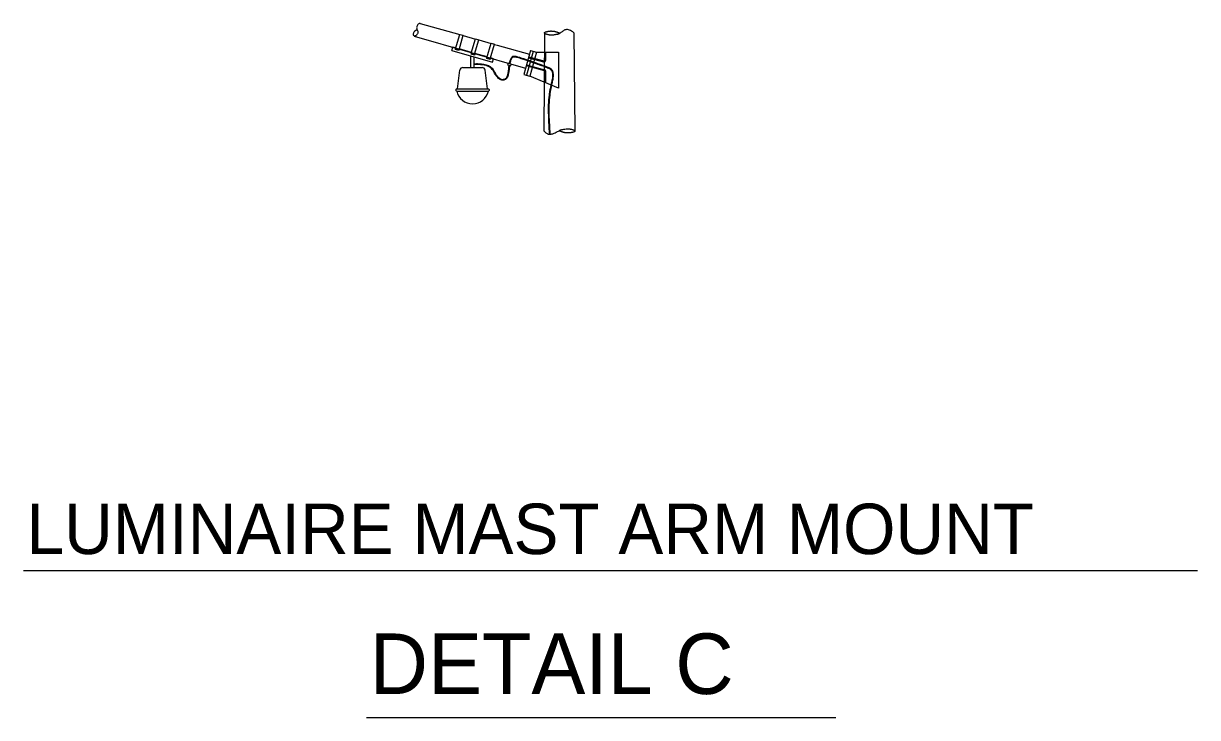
# Model space of a CAD drawing. Extents: x 587 to 764, y 49 to 161.
# Drawn here: x 729.26 to 764.42, y 125.28 to 146.05 of the extents above; entities that cross this region are included whole.
import ezdxf

# ---------------------------------------------------------------- set-up
doc = ezdxf.new("R2010")
doc.units = 0
doc.layers.add('es_DETAIL', color=7, linetype='Continuous')
doc.layers.add('es_NO-PLOT', color=7, linetype='Continuous')

msp = doc.modelspace()

# ---------------------------------------------------------------- linework, layer by layer
at = {"layer": 'es_DETAIL'}
for p, q in [((741.14, 146.049), (742.326, 145.717)), ((740.961, 145.673), (744.299, 144.713)), ((742.204, 145.294), (742.328, 145.726)), ((742.306, 145.265), (742.43, 145.697)), ((742.328, 145.726), (742.43, 145.697)), ((742.428, 145.689), (742.796, 145.586)), ((742.673, 145.159), (742.798, 145.594)), ((742.798, 145.594), (742.9, 145.565)), ((744.856, 142.832), (744.872, 145.76)), ((745.747, 145.776), (745.77, 142.832)), ((742.094, 145.244), (742.123, 145.345)), ((742.094, 145.244), (743.31, 144.894)), ((742.212, 145.32), (742.123, 145.345)), ((742.197, 145.269), (742.204, 145.294)), ((742.298, 145.24), (742.197, 145.269)), ((742.204, 145.294), (742.306, 145.265)), ((742.306, 145.265), (742.298, 145.24)), ((742.68, 145.185), (742.313, 145.291)), ((742.775, 145.13), (742.9, 145.565)), ((742.898, 145.558), (743.266, 145.455)), ((743.142, 145.025), (743.268, 145.462)), ((743.243, 144.995), (743.369, 145.433)), ((743.268, 145.462), (743.369, 145.433)), ((743.368, 145.427), (743.453, 145.403)), ((743.453, 145.403), (744.416, 145.134)), ((744.445, 145.239), (744.248, 144.529)), ((744.525, 145.217), (744.327, 144.507)), ((744.445, 145.239), (744.63, 145.188)), ((742.66, 144.735), (742.66, 145.081)), ((742.673, 145.159), (742.666, 145.134)), ((742.767, 145.105), (742.666, 145.134)), ((742.673, 145.159), (742.775, 145.13)), ((742.759, 144.735), (742.759, 145.052)), ((742.775, 145.13), (742.767, 145.105)), ((743.149, 145.05), (742.782, 145.156)), ((743.135, 144.999), (743.142, 145.025)), ((743.236, 144.97), (743.135, 144.999)), ((743.142, 145.025), (743.243, 144.995)), ((743.243, 144.995), (743.236, 144.97)), ((743.339, 144.995), (743.251, 145.021)), ((743.31, 144.894), (743.339, 144.995)), ((743.778, 144.863), (743.762, 144.81)), ((744.387, 145.028), (744.836, 144.903)), ((744.394, 145.055), (744.843, 144.93)), ((744.63, 145.188), (744.432, 144.477)), ((744.63, 145.188), (745.287, 145.188)), ((744.878, 144.956), (744.879, 145.188)), ((744.905, 144.956), (744.907, 145.188)), ((745.287, 145.188), (745.287, 144.12)), ((742.261, 144.096), (742.331, 144.653)), ((742.423, 144.735), (743.001, 144.735)), ((743.162, 144.096), (743.093, 144.653)), ((743.762, 144.81), (743.847, 144.785)), ((743.862, 144.838), (743.847, 144.785)), ((744.248, 144.529), (744.432, 144.477)), ((744.321, 144.792), (744.856, 144.643)), ((744.328, 144.818), (744.864, 144.669)), ((744.874, 144.292), (744.876, 144.616)), ((744.902, 144.281), (744.904, 144.616)), ((745.287, 144.12), (744.432, 144.477)), ((742.215, 144.073), (742.215, 144.049)), ((742.238, 144.096), (743.186, 144.096)), ((742.238, 144.026), (743.186, 144.026)), ((743.209, 144.073), (743.209, 144.049))]:
    msp.add_line(p, q, dxfattribs=at)
msp.add_lwpolyline([(741.14, 146.049), (741.135, 146.051), (741.122, 146.051), (741.11, 146.047), (741.099, 146.041), (741.087, 146.032), (741.074, 146.018), (741.061, 146.001), (741.052, 145.985), (741.043, 145.965), (741.038, 145.945), (741.037, 145.923), (741.039, 145.9), (741.044, 145.883), (741.053, 145.864), (741.064, 145.843), (741.07, 145.825), (741.073, 145.8), (741.072, 145.777), (741.068, 145.762), (741.058, 145.738), (741.047, 145.72), (741.035, 145.705), (741.024, 145.694), (741.01, 145.684), (740.996, 145.677), (740.986, 145.674), (740.977, 145.674), (740.967, 145.677), (740.958, 145.683), (740.952, 145.691), (740.948, 145.698), (740.944, 145.711), (740.943, 145.726), (740.943, 145.736), (740.945, 145.752), (740.949, 145.769), (740.955, 145.785), (740.96, 145.797), (740.969, 145.812), (740.978, 145.823), (740.989, 145.834), (740.995, 145.839), (741.004, 145.845), (741.013, 145.85), (741.026, 145.856), (741.037, 145.86), (741.046, 145.862), (741.053, 145.863)], dxfattribs=at)
for centre, radius, start, end in [((744.851, 144.956), 0.0546, 254.4542, 359.6806), ((744.851, 144.956), 0.0273, 254.4542, 359.6806), ((742.423, 144.642), 0.0928, 90, 172.8953), ((743.001, 144.642), 0.0928, 7.1051, 90), ((744.849, 144.617), 0.0273, 359.6806, 74.4542), ((744.849, 144.616), 0.0546, 359.6806, 74.4542), ((742.238, 144.073), 0.0232, 90, 180), ((742.238, 144.049), 0.0232, 180, 270), ((742.712, 144.131), 0.485, 192.4511, 347.5489), ((743.186, 144.073), 0.0232, 0, 90), ((743.186, 144.049), 0.0232, 270, 0)]:
    msp.add_arc(centre, radius, start, end, dxfattribs=at)
for points, degree in [([(745.747, 145.776), (745.561, 145.918), (745.326, 145.763), (745.288, 145.727), (745.045, 145.693), (744.87, 145.741), (744.86, 145.792), (745.006, 145.826), (745.093, 145.827), (745.179, 145.817), (745.271, 145.786), (745.326, 145.763)], 2), ([(743.81, 144.854), (743.854, 144.987), (743.875, 145.033), (743.907, 145.064), (743.917, 145.068), (743.938, 145.073), (743.95, 145.075), (743.973, 145.075), (743.986, 145.074), (744.005, 145.071), (744.012, 145.069), (744.026, 145.066), (744.034, 145.065), (744.084, 145.051), (744.158, 145.026), (744.364, 144.957)], 3), ([(743.827, 144.848), (743.871, 144.981), (743.894, 145.025), (743.913, 145.044), (743.916, 145.047), (743.924, 145.05), (743.928, 145.052), (743.941, 145.055), (743.951, 145.056), (743.972, 145.056), (743.984, 145.055), (744.002, 145.053), (744.009, 145.051), (744.022, 145.049), (744.029, 145.047), (744.078, 145.034), (744.152, 145.009), (744.358, 144.939)], 3), ([(744.358, 144.939), (744.442, 144.913), (744.514, 144.888), (744.645, 144.842), (744.703, 144.821), (744.855, 144.766), (744.927, 144.739), (744.99, 144.716), (745.004, 144.71), (745.023, 144.702), (745.028, 144.699), (745.037, 144.691), (745.041, 144.686), (745.054, 144.671), (745.063, 144.66), (745.088, 144.621), (745.105, 144.582), (745.11, 144.467), (745.097, 144.389), (745.067, 144.24), (745.055, 144.185), (745.028, 144.064), (745.014, 143.997), (744.98, 143.704), (744.971, 143.386), (745.008, 142.745)], 3), ([(744.364, 144.957), (744.448, 144.93), (744.52, 144.905), (744.651, 144.859), (744.709, 144.838), (744.861, 144.783), (744.933, 144.756), (744.996, 144.733), (745.01, 144.727), (745.031, 144.718), (745.038, 144.714), (745.05, 144.704), (745.055, 144.698), (745.068, 144.682), (745.077, 144.671), (745.105, 144.629), (745.123, 144.586), (745.128, 144.464), (745.115, 144.386), (745.085, 144.236), (745.073, 144.181), (745.046, 144.06), (745.032, 143.994), (744.998, 143.704), (744.989, 143.387), (745.027, 142.746)], 3), ([(743.592, 144.369), (743.579, 144.371), (743.569, 144.375), (743.548, 144.387), (743.535, 144.396), (743.495, 144.429), (743.465, 144.458), (743.416, 144.522), (743.398, 144.556), (743.36, 144.625), (743.34, 144.659), (743.29, 144.72), (743.259, 144.748), (743.184, 144.79), (743.139, 144.804), (743.042, 144.825), (742.99, 144.832), (742.879, 144.84), (742.821, 144.84), (742.759, 144.834)], 3), ([(743.59, 144.354), (743.57, 144.356), (743.523, 144.376), (743.405, 144.487), (743.336, 144.648), (743.221, 144.769), (743.014, 144.816), (742.848, 144.824), (742.759, 144.816)], 3), ([(743.815, 144.793), (743.799, 144.612), (743.784, 144.528), (743.751, 144.414), (743.691, 144.366), (743.652, 144.356), (743.619, 144.354), (743.59, 144.354)], 3), ([(743.797, 144.8), (743.788, 144.694), (743.782, 144.637), (743.774, 144.58), (743.772, 144.566), (743.767, 144.542), (743.764, 144.531), (743.756, 144.499), (743.75, 144.479), (743.736, 144.444), (743.728, 144.429), (743.71, 144.406), (743.7, 144.397), (743.679, 144.384), (743.669, 144.379), (743.649, 144.374), (743.639, 144.372), (743.623, 144.37), (743.617, 144.369), (743.607, 144.369), (743.601, 144.369), (743.592, 144.369)], 3), ([(744.856, 142.832), (744.965, 142.685), (745.307, 142.838), (745.345, 142.874), (745.589, 142.908), (745.763, 142.86), (745.789, 142.809), (745.628, 142.775), (745.541, 142.774), (745.455, 142.784), (745.363, 142.815), (745.301, 142.842)], 2)]:
    msp.add_open_spline(points, degree=degree, dxfattribs=at)
at = {"layer": 'es_NO-PLOT'}
for p, q in [((729.263, 129.681), (764.423, 129.68)), ((739.537, 125.279), (753.592, 125.279))]:
    msp.add_line(p, q, dxfattribs=at)

# ---------------------------------------------------------------- texts
msp.add_text('LUMINAIRE MAST ARM MOUNT', height=1.5096, rotation=359.9989, dxfattribs=at).set_placement((729.357, 130.171))
msp.add_text('DETAIL C', height=1.8115, dxfattribs=at).set_placement((739.629, 125.983))

doc.saveas('drawing.dxf')
